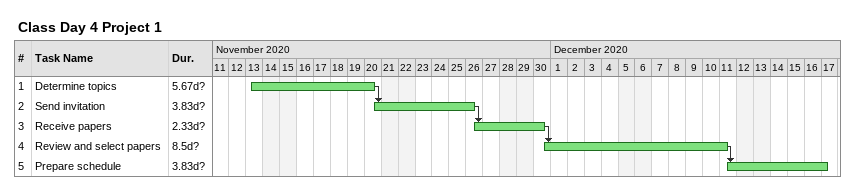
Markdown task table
Class Day 4 Project 1

| ID | Task | Duration | Start | Finish | Predecessors |
|---|---|---|---|---|---|
| 1 | Determine topics | 5.67d? | 2020-11-13 | 2020-11-20 |  |
| 2 | Send invitation | 3.83d? | 2020-11-20 | 2020-11-26 | 1 |
| 3 | Receive papers | 2.33d? | 2020-11-26 | 2020-11-30 | 2 |
| 4 | Review and select papers | 8.5d? | 2020-11-30 | 2020-12-11 | 3 |
| 5 | Prepare schedule | 3.83d? | 2020-12-11 | 2020-12-17 | 4 |
